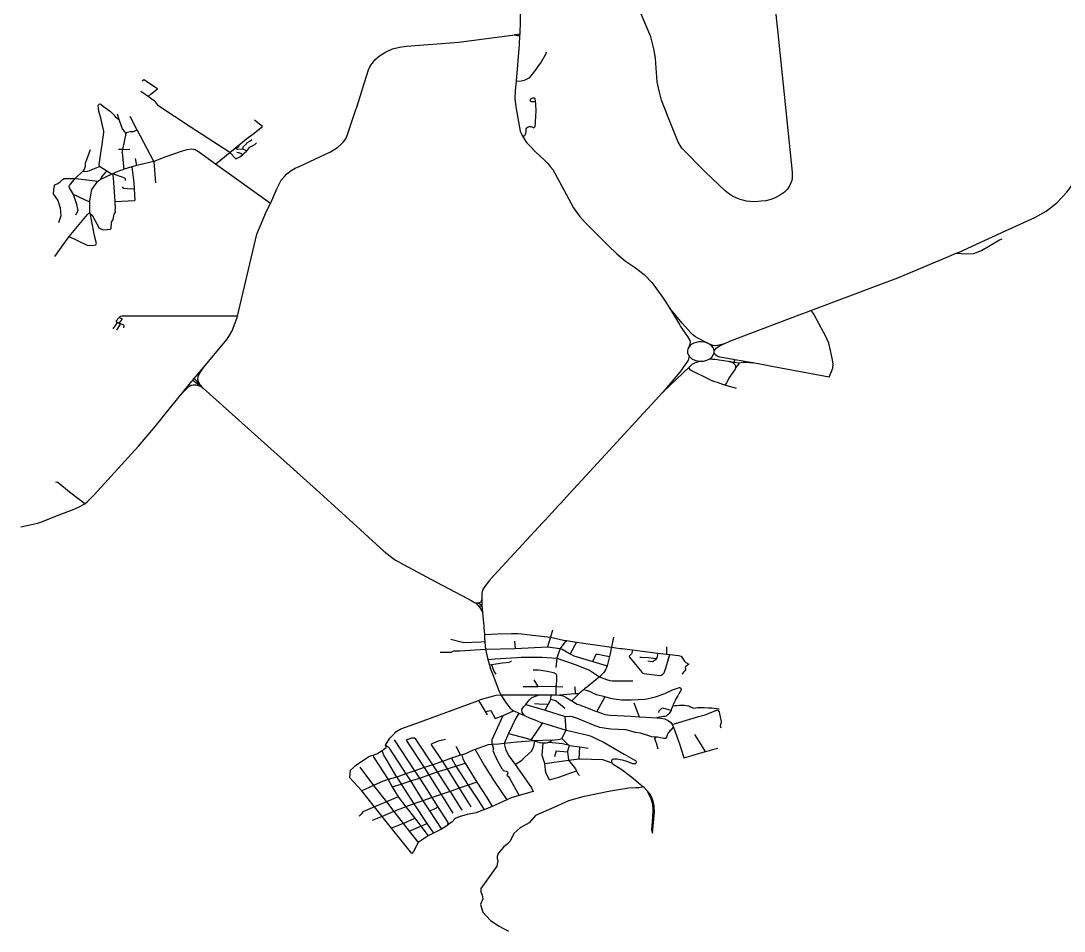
# Model space of a CAD drawing. Header units: inches. Extents: x 27.966 to 28.23, y 43.327 to 43.611.
# Drawn here: x 28.018 to 28.0905, y 43.3271 to 43.3904 of the extents above; entities that cross this region are included whole.
import ezdxf

# ---------------------------------------------------------------- set-up
doc = ezdxf.new("R2010")
doc.units = ezdxf.units.IN
doc.header["$MEASUREMENT"] = 0

msp = doc.modelspace()

# ---------------------------------------------------------------- linework, layer by layer
for points in [[(28.069581, 43.399091), (28.070589, 43.389781), (28.071619, 43.379883), (28.071627, 43.379604), (28.071617, 43.379451), (28.071587, 43.379292), (28.071469, 43.378962), (28.071288, 43.378698), (28.071084, 43.378493), (28.070815, 43.37829), (28.070429, 43.378088), (28.070128, 43.377967), (28.069792, 43.377874), (28.069471, 43.377849), (28.069023, 43.37782), (28.068682, 43.377838), (28.068448, 43.377868), (28.068185, 43.377925), (28.068012, 43.377976), (28.06772, 43.378082), (28.067462, 43.378216), (28.067198, 43.378383), (28.06696, 43.378575), (28.066515, 43.378999), (28.06557, 43.379895), (28.063945, 43.381533), (28.063693, 43.381968), (28.063456, 43.382533), (28.063007, 43.38369), (28.062543, 43.384881), (28.062363, 43.385531), (28.062239, 43.386156), (28.062108, 43.387775), (28.062023, 43.388357), (28.061787, 43.389286), (28.061462, 43.390057), (28.059124, 43.395644)], [(28.052739, 43.391321), (28.052678, 43.389475)], [(28.035352, 43.377706), (28.03582, 43.378765), (28.036101, 43.379329), (28.036314, 43.379576), (28.036484, 43.379753), (28.036777, 43.379979), (28.037077, 43.380149), (28.037337, 43.380277), (28.03952, 43.38128), (28.040013, 43.381593), (28.040234, 43.381792), (28.040421, 43.381991), (28.040579, 43.382188), (28.040687, 43.382434), (28.041291, 43.384228), (28.041321, 43.384317), (28.041717, 43.385575), (28.04175, 43.385677), (28.042167, 43.387001), (28.042284, 43.387245), (28.042338, 43.387323), (28.042435, 43.387464), (28.042639, 43.387701), (28.04293, 43.387959), (28.043305, 43.388204), (28.043824, 43.388452), (28.044325, 43.388579), (28.044813, 43.388642), (28.048449, 43.388916), (28.051088, 43.389254), (28.051457, 43.389303), (28.052315, 43.389427)], [(28.052678, 43.389475), (28.052516, 43.389452), (28.052315, 43.389427)], [(28.052315, 43.389427), (28.052528, 43.389371), (28.052674, 43.389389)], [(28.052674, 43.389389), (28.05265, 43.388749), (28.05243, 43.386215)], [(28.052678, 43.389475), (28.052674, 43.389389)], [(28.05243, 43.386215), (28.052788, 43.386223), (28.053001, 43.386268), (28.053205, 43.386366), (28.053377, 43.38646), (28.05366, 43.386798), (28.054153, 43.387485), (28.054484, 43.388077), (28.054551, 43.388238)], [(28.026842, 43.385148), (28.027064, 43.385317), (28.027494, 43.385678), (28.026547, 43.386292), (28.02642, 43.386194)], [(28.05243, 43.386215), (28.052356, 43.385548), (28.052343, 43.384973), (28.052431, 43.384272), (28.052717, 43.382727), (28.052772, 43.382592), (28.052879, 43.38238)], [(28.026842, 43.385148), (28.026329, 43.385484)], [(28.032519, 43.381248), (28.029772, 43.383035), (28.027583, 43.384468), (28.027532, 43.384521), (28.027495, 43.384576), (28.027349, 43.384756), (28.026842, 43.385148)], [(28.05376, 43.384761), (28.053683, 43.384756), (28.053588, 43.384755), (28.05352, 43.384761), (28.053449, 43.384778), (28.053428, 43.384823), (28.05342, 43.384881), (28.053428, 43.38493), (28.053449, 43.384973), (28.053492, 43.385008), (28.053586, 43.385047), (28.053631, 43.385055), (28.053669, 43.385053), (28.053707, 43.385027), (28.05373, 43.384999), (28.05376, 43.384761)], [(28.023468, 43.380271), (28.023442, 43.380373), (28.023754, 43.382637), (28.023759, 43.382723), (28.023671, 43.383113), (28.023571, 43.383543), (28.023426, 43.384118), (28.023396, 43.384333), (28.023376, 43.384512), (28.023391, 43.384568), (28.023468, 43.384619), (28.023554, 43.384605), (28.023746, 43.384442), (28.024044, 43.384227), (28.024221, 43.384094), (28.024461, 43.383853), (28.024576, 43.383699), (28.024829, 43.383531)], [(28.05376, 43.384761), (28.053771, 43.384679), (28.053806, 43.384068), (28.053777, 43.383829), (28.053742, 43.3833), (28.053728, 43.383029), (28.053665, 43.382961)], [(28.024829, 43.383531), (28.024706, 43.383897)], [(28.025307, 43.382563), (28.025192, 43.382697), (28.025028, 43.382945), (28.024829, 43.383531)], [(28.026079, 43.382808), (28.026058, 43.382846), (28.025588, 43.383749)], [(28.083018, 43.374233), (28.083222, 43.37432), (28.08645, 43.375798), (28.088502, 43.376712), (28.089281, 43.377171), (28.090015, 43.377733), (28.090719, 43.378474), (28.090872, 43.378695), (28.091182, 43.379144), (28.091477, 43.37977), (28.09167, 43.38035), (28.091788, 43.3809), (28.091932, 43.38228), (28.091986, 43.382801), (28.0921, 43.383264), (28.092326, 43.383694), (28.092612, 43.383997), (28.092856, 43.384199)], [(28.025307, 43.382563), (28.025396, 43.382656), (28.025594, 43.382696), (28.025828, 43.382712), (28.026079, 43.382808)], [(28.027231, 43.380626), (28.026079, 43.382808)], [(28.032519, 43.381248), (28.033822, 43.382305), (28.034013, 43.382428), (28.034784, 43.38305), (28.034241, 43.383496)], [(28.052879, 43.38238), (28.052946, 43.382391), (28.052994, 43.382406), (28.053026, 43.382429), (28.053087, 43.382513), (28.053114, 43.382587), (28.053119, 43.382675), (28.053119, 43.382766), (28.05313, 43.382877), (28.053165, 43.382948), (28.05321, 43.382992), (28.053262, 43.383019), (28.05332, 43.383035), (28.053392, 43.383044), (28.053471, 43.38304), (28.053558, 43.383013), (28.053616, 43.382981), (28.053665, 43.382961)], [(28.025092, 43.381449), (28.025307, 43.382563)], [(28.033476, 43.381459), (28.033443, 43.381545), (28.033449, 43.381592), (28.033479, 43.38165), (28.033688, 43.381837), (28.033762, 43.381944), (28.033922, 43.382032), (28.034063, 43.382139)], [(28.052879, 43.38238), (28.053161, 43.381931), (28.053398, 43.381682), (28.053778, 43.3813), (28.054437, 43.380671), (28.054636, 43.380471), (28.054802, 43.380277), (28.054972, 43.380057), (28.055117, 43.379801), (28.056423, 43.377392), (28.056832, 43.376803), (28.057251, 43.376339), (28.057793, 43.375808), (28.05885, 43.374755), (28.059428, 43.374198), (28.060037, 43.373673), (28.060719, 43.373231), (28.061328, 43.372762), (28.061885, 43.372188), (28.062608, 43.371171), (28.0631, 43.370439)], [(28.022309, 43.379941), (28.022345, 43.379975), (28.022428, 43.380091), (28.022489, 43.380288), (28.022489, 43.380497), (28.022846, 43.381447)], [(28.025092, 43.381449), (28.024774, 43.38146)], [(28.025167, 43.380094), (28.025051, 43.381215), (28.025049, 43.38123), (28.025092, 43.381449)], [(28.025092, 43.381449), (28.025561, 43.381464)], [(28.031527, 43.380441), (28.030337, 43.381296), (28.030112, 43.381425), (28.029877, 43.381478), (28.02953, 43.381434), (28.029207, 43.381331), (28.028015, 43.38091), (28.027231, 43.380626)], [(28.033476, 43.381459), (28.033349, 43.381467), (28.033053, 43.381446), (28.032959, 43.381495), (28.033168, 43.381673)], [(28.033396, 43.381085), (28.033552, 43.381212), (28.033687, 43.381345)], [(28.033687, 43.381345), (28.033582, 43.381403), (28.033476, 43.381459)], [(28.033687, 43.381345), (28.033747, 43.381405), (28.033883, 43.381592), (28.033969, 43.381663), (28.034093, 43.381717), (28.034256, 43.381794), (28.03432, 43.381845), (28.034371, 43.381925)], [(28.026053, 43.380332), (28.025955, 43.380818)], [(28.027231, 43.380626), (28.026053, 43.380332)], [(28.027231, 43.380626), (28.027352, 43.379129)], [(28.031527, 43.380441), (28.032519, 43.381248)], [(28.032519, 43.381248), (28.03295, 43.380791), (28.033227, 43.380948), (28.033396, 43.381085)], [(28.033396, 43.381085), (28.033278, 43.381182), (28.03316, 43.381229), (28.033018, 43.381248)], [(28.021769, 43.37943), (28.022309, 43.379941)], [(28.022309, 43.379941), (28.022442, 43.379919), (28.022656, 43.379955), (28.023468, 43.380271)], [(28.023972, 43.379935), (28.023468, 43.380271)], [(28.023565, 43.37938), (28.023613, 43.379514), (28.023733, 43.379679), (28.023863, 43.379827), (28.023972, 43.379935)], [(28.024294, 43.379727), (28.023972, 43.379935)], [(28.025167, 43.380094), (28.024733, 43.379919), (28.024374, 43.379761)], [(28.025714, 43.380237), (28.025167, 43.380094)], [(28.026053, 43.380332), (28.025714, 43.380237)], [(28.025714, 43.380237), (28.025845, 43.379136), (28.025874, 43.378715)], [(28.035352, 43.377706), (28.031527, 43.380441)], [(28.020332, 43.378987), (28.02052, 43.379067), (28.020727, 43.379193), (28.020899, 43.379372), (28.021009, 43.379427), (28.021769, 43.37943)], [(28.021665, 43.378314), (28.021514, 43.378557), (28.021349, 43.378825), (28.021345, 43.37889), (28.021379, 43.378952), (28.021769, 43.37943)], [(28.021769, 43.37943), (28.021997, 43.379422), (28.023343, 43.37925)], [(28.02278, 43.377794), (28.02279, 43.377854), (28.022855, 43.378288), (28.022937, 43.378662), (28.023343, 43.37925)], [(28.023343, 43.37925), (28.023565, 43.37938)], [(28.023565, 43.37938), (28.024294, 43.379727)], [(28.024374, 43.379761), (28.024294, 43.379727)], [(28.024374, 43.379761), (28.024416, 43.379477), (28.02452, 43.377838)], [(28.025261, 43.379284), (28.025274, 43.37938), (28.025238, 43.379427), (28.025107, 43.379502), (28.024374, 43.379761)], [(28.020332, 43.378987), (28.020301, 43.378954), (28.02026, 43.378654), (28.020244, 43.378365), (28.020565, 43.377893), (28.020737, 43.377404), (28.020775, 43.376832), (28.020606, 43.376357)], [(28.025874, 43.378715), (28.025624, 43.378696), (28.025155, 43.378733), (28.025071, 43.378849)], [(28.025874, 43.378715), (28.025924, 43.377913)], [(28.02278, 43.377794), (28.021665, 43.378314)], [(28.021822, 43.376911), (28.021974, 43.377211), (28.021888, 43.377617), (28.021665, 43.378314)], [(28.022797, 43.377058), (28.022787, 43.377177), (28.02278, 43.377794)], [(28.02452, 43.377838), (28.025924, 43.377913)], [(28.02452, 43.377838), (28.024556, 43.377297)], [(28.033051, 43.369848), (28.034404, 43.375564), (28.035075, 43.377156), (28.035352, 43.377706)], [(28.021365, 43.375408), (28.022633, 43.376928), (28.022723, 43.377033), (28.022797, 43.377058)], [(28.021365, 43.375408), (28.022611, 43.374805), (28.022965, 43.37477), (28.023219, 43.374811), (28.023244, 43.374913), (28.023113, 43.375454), (28.022833, 43.376932), (28.022816, 43.376992)], [(28.022816, 43.376992), (28.022797, 43.377058)], [(28.022816, 43.376992), (28.022952, 43.376888), (28.023434, 43.375974), (28.023739, 43.375868), (28.023999, 43.375882), (28.024221, 43.375919), (28.024272, 43.37596), (28.024298, 43.376399), (28.024412, 43.376592), (28.02444, 43.376724), (28.024488, 43.376952), (28.024564, 43.377081), (28.024556, 43.377277), (28.024556, 43.377297)], [(28.020352, 43.374017), (28.02081, 43.37466), (28.021365, 43.375408)], [(28.083018, 43.374233), (28.08373, 43.374193), (28.084244, 43.374213), (28.084791, 43.374426), (28.086035, 43.375166), (28.086214, 43.375235)], [(28.072922, 43.370255), (28.073101, 43.370322), (28.077606, 43.372004), (28.078975, 43.372515), (28.082325, 43.373938), (28.083018, 43.374233)], [(28.024826, 43.369764), (28.024626, 43.36953), (28.024626, 43.369474), (28.024703, 43.36944)], [(28.033051, 43.369848), (28.025012, 43.369852), (28.024895, 43.369844), (28.024826, 43.369764)], [(28.024835, 43.369383), (28.025063, 43.369648), (28.024826, 43.369764)], [(28.030718, 43.366307), (28.031163, 43.36684), (28.032329, 43.368269), (28.032531, 43.368556), (28.032678, 43.368831), (28.033029, 43.369755), (28.033051, 43.369848)], [(28.0631, 43.370439), (28.063781, 43.369288), (28.063868, 43.369146), (28.064335, 43.368445), (28.0645, 43.368172), (28.064536, 43.368049), (28.064511, 43.367908), (28.064432, 43.367706)], [(28.065647, 43.368016), (28.065052, 43.368328), (28.064897, 43.368419), (28.064705, 43.368556), (28.064568, 43.36871), (28.063983, 43.36937), (28.0631, 43.370439)], [(28.066815, 43.36792), (28.067398, 43.368162), (28.072111, 43.369952), (28.072619, 43.370143), (28.072922, 43.370255)], [(28.074191, 43.365627), (28.07445, 43.366253), (28.074474, 43.366547), (28.0744, 43.366949), (28.074205, 43.367766), (28.074172, 43.367991), (28.074056, 43.368243), (28.073985, 43.368397), (28.073818, 43.368699), (28.073483, 43.369358), (28.073115, 43.370037), (28.073021, 43.370159), (28.072922, 43.370255)], [(28.024703, 43.36944), (28.024386, 43.368988)], [(28.024924, 43.369345), (28.024638, 43.368879)], [(28.024703, 43.36944), (28.024835, 43.369383)], [(28.024835, 43.369383), (28.024924, 43.369345)], [(28.024924, 43.369345), (28.025123, 43.369259), (28.025153, 43.369212), (28.025126, 43.369046)], [(28.064432, 43.367706), (28.064369, 43.36759), (28.064335, 43.367452), (28.06434, 43.367312), (28.06438, 43.367186), (28.064452, 43.367068)], [(28.065647, 43.368016), (28.065479, 43.368058), (28.065303, 43.368076), (28.065126, 43.368069), (28.064954, 43.368038), (28.064793, 43.367984), (28.064649, 43.367909), (28.064527, 43.367815), (28.064432, 43.367706)], [(28.065876, 43.367909), (28.065767, 43.367969), (28.065647, 43.368016)], [(28.066815, 43.36792), (28.066423, 43.367811), (28.066204, 43.367798), (28.065876, 43.367909)], [(28.06619, 43.367459), (28.06614, 43.367627), (28.066033, 43.36778), (28.065876, 43.367909)], [(28.06619, 43.367459), (28.066366, 43.367665), (28.066661, 43.367832), (28.066815, 43.36792)], [(28.064452, 43.367068), (28.064384, 43.366806), (28.064301, 43.366654), (28.063813, 43.365966), (28.062634, 43.364573)], [(28.064452, 43.367068), (28.064647, 43.366893), (28.06491, 43.366774), (28.065213, 43.366724)], [(28.065213, 43.366724), (28.065455, 43.366738), (28.065685, 43.366797), (28.065886, 43.366897)], [(28.065886, 43.366897), (28.066031, 43.367018), (28.066133, 43.367161), (28.066187, 43.367317)], [(28.065886, 43.366897), (28.066093, 43.366877), (28.066245, 43.366875), (28.067166, 43.366737)], [(28.066187, 43.367317), (28.06619, 43.367459)], [(28.067641, 43.366817), (28.067551, 43.366838), (28.06738, 43.36686), (28.066722, 43.366977), (28.066596, 43.367002), (28.066458, 43.367052), (28.066322, 43.367142), (28.066241, 43.367231), (28.066187, 43.367317)], [(28.067641, 43.366817), (28.067595, 43.36676), (28.067581, 43.36672), (28.067599, 43.366671)], [(28.068902, 43.366615), (28.068419, 43.366692), (28.068218, 43.366725), (28.067641, 43.366817)], [(28.030038, 43.365513), (28.030718, 43.366307)], [(28.03047, 43.365082), (28.030353, 43.365305), (28.030306, 43.365477), (28.030317, 43.365652), (28.030413, 43.365862), (28.030718, 43.366307)], [(28.062634, 43.364573), (28.064473, 43.366331)], [(28.066949, 43.365064), (28.066793, 43.365114), (28.066612, 43.365171), (28.066425, 43.365236), (28.06625, 43.365297), (28.066072, 43.365357), (28.066037, 43.365371), (28.065866, 43.365455), (28.064556, 43.366098), (28.06447, 43.366239), (28.064473, 43.366331)], [(28.064473, 43.366331), (28.064672, 43.366527), (28.064846, 43.366621), (28.064978, 43.366671), (28.065213, 43.366724)], [(28.06769, 43.366249), (28.067647, 43.366167), (28.067418, 43.365845), (28.067266, 43.36561), (28.067045, 43.365223), (28.066949, 43.365064)], [(28.067166, 43.366737), (28.067339, 43.366711), (28.067599, 43.366671)], [(28.067166, 43.366737), (28.067423, 43.366655), (28.067514, 43.366615), (28.067642, 43.366488), (28.067677, 43.366416), (28.067689, 43.366375), (28.06769, 43.366249)], [(28.067599, 43.366671), (28.067944, 43.366622)], [(28.06769, 43.366249), (28.067926, 43.366535), (28.067944, 43.366622)], [(28.067944, 43.366622), (28.068198, 43.366656), (28.068401, 43.366659), (28.068902, 43.366615)], [(28.074191, 43.365627), (28.0702, 43.366348), (28.069619, 43.366471), (28.068991, 43.366597), (28.068902, 43.366615)], [(28.029214, 43.364507), (28.029889, 43.365341), (28.029941, 43.365401)], [(28.029941, 43.365401), (28.030038, 43.365513)], [(28.029941, 43.365401), (28.030231, 43.365201), (28.030333, 43.365115), (28.030512, 43.36499)], [(28.03047, 43.365082), (28.030038, 43.365513)], [(28.029214, 43.364507), (28.029569, 43.364853), (28.029704, 43.36499), (28.02981, 43.365056), (28.029985, 43.365088), (28.030153, 43.365093), (28.030512, 43.36499)], [(28.030665, 43.364852), (28.03047, 43.365082)], [(28.030512, 43.36499), (28.030665, 43.364852)], [(28.030665, 43.364852), (28.035826, 43.360239), (28.03854, 43.357783), (28.04132, 43.355257), (28.042162, 43.354492), (28.04323, 43.353521), (28.043434, 43.353347), (28.04366, 43.353165), (28.044053, 43.352894), (28.044222, 43.352798), (28.044593, 43.352586), (28.045248, 43.352235), (28.046836, 43.351392), (28.049096, 43.350192), (28.049293, 43.350087), (28.049545, 43.349944), (28.049631, 43.349902)], [(28.067746, 43.364834), (28.067039, 43.365035), (28.066949, 43.365064)], [(28.022432, 43.356812), (28.022627, 43.356958), (28.023093, 43.357436), (28.026166, 43.36081), (28.027236, 43.36207), (28.028481, 43.363615), (28.029214, 43.364507)], [(28.062634, 43.364573), (28.057279, 43.358758), (28.056437, 43.357849), (28.056153, 43.35754), (28.055505, 43.356835), (28.055371, 43.356689), (28.054438, 43.355674), (28.054255, 43.355477), (28.050629, 43.351536), (28.050484, 43.351366), (28.050308, 43.351137), (28.050114, 43.350845), (28.050093, 43.350797), (28.050044, 43.350592), (28.050034, 43.350384), (28.050037, 43.35016)], [(28.022432, 43.356812), (28.022039, 43.357108), (28.021369, 43.357627), (28.020556, 43.358296), (28.020478, 43.358319), (28.020404, 43.358296)], [(28.017996, 43.355198), (28.018744, 43.355361), (28.019148, 43.355468), (28.019383, 43.355539), (28.02059, 43.356028), (28.021691, 43.356445), (28.022048, 43.356602), (28.022301, 43.356728), (28.022432, 43.356812)], [(28.050037, 43.35016), (28.050008, 43.350032), (28.049967, 43.34997), (28.049864, 43.349914), (28.049744, 43.349899)], [(28.050037, 43.35016), (28.050055, 43.349705)], [(28.049631, 43.349902), (28.049808, 43.349701)], [(28.049744, 43.349899), (28.049631, 43.349902)], [(28.050055, 43.349705), (28.049899, 43.349821), (28.049744, 43.349899)], [(28.049808, 43.349701), (28.049918, 43.349683), (28.050055, 43.349705)], [(28.049808, 43.349701), (28.049922, 43.349556), (28.050004, 43.349438), (28.050085, 43.349263)], [(28.050055, 43.349705), (28.050085, 43.349263)], [(28.050085, 43.349263), (28.050109, 43.349004), (28.050177, 43.348291), (28.050182, 43.34821), (28.050222, 43.347717)], [(28.054946, 43.348017), (28.054814, 43.347528)], [(28.047894, 43.347405), (28.048798, 43.347152), (28.049983, 43.34721), (28.050254, 43.347226)], [(28.050222, 43.347717), (28.051152, 43.34777), (28.052105, 43.347797), (28.052261, 43.347795), (28.052541, 43.347792), (28.052799, 43.347776), (28.053795, 43.347641), (28.054814, 43.347528)], [(28.050222, 43.347717), (28.050237, 43.347488), (28.050254, 43.347226)], [(28.052315, 43.34725), (28.052357, 43.346756)], [(28.054814, 43.347528), (28.054607, 43.346851)], [(28.054814, 43.347528), (28.055723, 43.347321), (28.055921, 43.347292)], [(28.055921, 43.347292), (28.055888, 43.347241), (28.055808, 43.347185), (28.055495, 43.34674)], [(28.055921, 43.347292), (28.056624, 43.347191)], [(28.059202, 43.347524), (28.05907, 43.346836)], [(28.047148, 43.346489), (28.04771, 43.346495), (28.047918, 43.346501), (28.048089, 43.346575), (28.048524, 43.346586), (28.05029, 43.346691)], [(28.050254, 43.347226), (28.050274, 43.34689), (28.05029, 43.346691)], [(28.05029, 43.346691), (28.052357, 43.346756)], [(28.05029, 43.346691), (28.050473, 43.34598)], [(28.052357, 43.346756), (28.054607, 43.346851)], [(28.054607, 43.346851), (28.055495, 43.34674)], [(28.055495, 43.34674), (28.055369, 43.346422), (28.055258, 43.346083)], [(28.055495, 43.34674), (28.055631, 43.346696), (28.05618, 43.346384)], [(28.056624, 43.347191), (28.05618, 43.346384)], [(28.056624, 43.347191), (28.05907, 43.346836)], [(28.05907, 43.346836), (28.058915, 43.346199)], [(28.05907, 43.346836), (28.059673, 43.346755), (28.05981, 43.346736), (28.060517, 43.346646)], [(28.060517, 43.346646), (28.060479, 43.346428), (28.060452, 43.346371), (28.060415, 43.346326), (28.06034, 43.346267), (28.060286, 43.346213), (28.06028, 43.34619), (28.060305, 43.34614), (28.06116, 43.345094), (28.061232, 43.345033), (28.061296, 43.345005), (28.062246, 43.344879), (28.062352, 43.344877), (28.06252, 43.344883), (28.062629, 43.344954), (28.062714, 43.345055), (28.062854, 43.345443), (28.062888, 43.345555), (28.063124, 43.346327)], [(28.060517, 43.346646), (28.061224, 43.346552), (28.062274, 43.346428)], [(28.062877, 43.346862), (28.06288, 43.346356)], [(28.050473, 43.34598), (28.050971, 43.346037), (28.052487, 43.346126), (28.052775, 43.346141), (28.053153, 43.346152), (28.053684, 43.346153), (28.054222, 43.346141), (28.055258, 43.346083)], [(28.050473, 43.34598), (28.050509, 43.345826), (28.05057, 43.345591)], [(28.0521, 43.345843), (28.052055, 43.345833), (28.051993, 43.34581), (28.05196, 43.345782), (28.05147, 43.345725), (28.050715, 43.345612)], [(28.055258, 43.346083), (28.055185, 43.345422)], [(28.055258, 43.346083), (28.056529, 43.345625), (28.057529, 43.345239), (28.058224, 43.344782)], [(28.05618, 43.346384), (28.056443, 43.346235), (28.057754, 43.345839)], [(28.057754, 43.345839), (28.057911, 43.346142), (28.057945, 43.346253), (28.057969, 43.346317), (28.057994, 43.346348), (28.05806, 43.346359), (28.058141, 43.346354), (28.058563, 43.346247), (28.058915, 43.346199)], [(28.057754, 43.345839), (28.058754, 43.345537)], [(28.058915, 43.346199), (28.058754, 43.345537)], [(28.062169, 43.346037), (28.061628, 43.346093), (28.061139, 43.346119), (28.061035, 43.346127)], [(28.062169, 43.346037), (28.062127, 43.345962), (28.06195, 43.345838), (28.061877, 43.345812), (28.061579, 43.345865)], [(28.062274, 43.346428), (28.062207, 43.346103), (28.062169, 43.346037)], [(28.062274, 43.346428), (28.06288, 43.346356)], [(28.06288, 43.346356), (28.063124, 43.346327)], [(28.063124, 43.346327), (28.063709, 43.346248), (28.063902, 43.346201), (28.064137, 43.345856), (28.064225, 43.345765), (28.064438, 43.345649), (28.064377, 43.345607), (28.064287, 43.345544), (28.064201, 43.345488), (28.064182, 43.345424), (28.064211, 43.345345), (28.064211, 43.345271), (28.064157, 43.345197), (28.064071, 43.345103), (28.063969, 43.344955)], [(28.050715, 43.345612), (28.05057, 43.345591)], [(28.05057, 43.345591), (28.050603, 43.345489), (28.050656, 43.345334), (28.050735, 43.345104), (28.050781, 43.344975), (28.051009, 43.344386), (28.051247, 43.343753), (28.05136, 43.343512)], [(28.050715, 43.345612), (28.05091, 43.345131), (28.051015, 43.344954)], [(28.053612, 43.34527), (28.053989, 43.345251), (28.054143, 43.345234), (28.05462, 43.345175), (28.055, 43.345087), (28.055088, 43.345059), (28.055169, 43.345011), (28.055211, 43.344966), (28.055231, 43.344907), (28.055237, 43.344615), (28.055211, 43.344153), (28.05519, 43.344093)], [(28.058754, 43.345537), (28.058675, 43.345298), (28.058536, 43.345077), (28.058224, 43.344782)], [(28.053654, 43.344557), (28.053936, 43.344093)], [(28.058224, 43.344782), (28.057439, 43.344131), (28.05741, 43.344113), (28.057188, 43.343933), (28.057121, 43.343871)], [(28.058224, 43.344782), (28.058718, 43.344583), (28.058952, 43.344519), (28.059099, 43.344504), (28.05985, 43.344498), (28.060545, 43.344492)], [(28.052907, 43.344092), (28.053936, 43.344093)], [(28.053936, 43.344093), (28.055151, 43.344116), (28.05519, 43.344093)], [(28.05519, 43.344093), (28.055194, 43.343519)], [(28.05519, 43.344093), (28.055687, 43.344088)], [(28.056515, 43.34407), (28.056526, 43.343587)], [(28.057121, 43.343871), (28.05678, 43.343598)], [(28.058599, 43.343372), (28.058028, 43.343524), (28.057913, 43.343562), (28.05777, 43.343629), (28.057599, 43.343728), (28.057321, 43.343821), (28.057121, 43.343871)], [(28.063843, 43.344009), (28.063753, 43.344016), (28.063281, 43.343836), (28.062748, 43.343588), (28.062558, 43.343521), (28.062097, 43.34337), (28.061732, 43.343272), (28.061379, 43.343207), (28.060897, 43.343175), (28.060419, 43.343149), (28.059942, 43.343153), (28.059748, 43.34316), (28.059582, 43.343182), (28.059233, 43.343231), (28.058919, 43.343286), (28.058599, 43.343372)], [(28.063843, 43.344009), (28.06391, 43.34395), (28.063909, 43.343885), (28.063873, 43.343812), (28.06376, 43.343637), (28.06372, 43.343548), (28.063682, 43.343452), (28.06354, 43.343233), (28.063489, 43.343126), (28.063402, 43.342937), (28.063366, 43.342867), (28.063352, 43.34284), (28.063318, 43.342767)], [(28.04335, 43.340021), (28.043654, 43.340499), (28.043988, 43.34086), (28.044062, 43.34094), (28.044422, 43.341169), (28.045396, 43.341501), (28.045525, 43.341544), (28.049821, 43.343133)], [(28.049821, 43.343133), (28.049959, 43.343198), (28.050623, 43.343387), (28.051048, 43.343499), (28.05136, 43.343512)], [(28.049821, 43.343133), (28.050078, 43.342709), (28.050284, 43.342367)], [(28.05136, 43.343512), (28.054027, 43.343527)], [(28.05136, 43.343512), (28.051615, 43.343131), (28.051695, 43.343011), (28.052017, 43.3426), (28.052248, 43.342412)], [(28.053092, 43.342853), (28.053208, 43.343008), (28.053332, 43.343154), (28.053506, 43.343306), (28.053704, 43.343408), (28.053834, 43.343453), (28.054027, 43.343527)], [(28.053705, 43.342926), (28.053998, 43.342898), (28.05468, 43.342882)], [(28.054027, 43.343527), (28.05428, 43.343533), (28.054341, 43.343531), (28.054862, 43.343531)], [(28.054457, 43.342445), (28.054665, 43.342851), (28.05468, 43.342882)], [(28.05468, 43.342882), (28.054848, 43.34323)], [(28.054848, 43.34323), (28.054862, 43.343531)], [(28.054848, 43.34323), (28.055223, 43.343109), (28.055812, 43.342597)], [(28.054862, 43.343531), (28.055194, 43.343519)], [(28.055194, 43.343519), (28.055444, 43.343508)], [(28.056526, 43.343587), (28.055444, 43.343508)], [(28.055444, 43.343508), (28.055607, 43.343473), (28.055745, 43.343423), (28.055909, 43.343326), (28.056309, 43.343111)], [(28.05678, 43.343598), (28.056309, 43.343111)], [(28.056309, 43.343111), (28.05656, 43.342943), (28.056684, 43.342881), (28.056846, 43.34282), (28.057446, 43.342586), (28.05788, 43.342411), (28.058045, 43.342353)], [(28.05678, 43.343598), (28.056526, 43.343587)], [(28.058599, 43.343372), (28.058045, 43.342353)], [(28.060603, 43.342974), (28.060766, 43.342537), (28.060978, 43.341995)], [(28.050284, 43.342367), (28.050665, 43.342424), (28.050977, 43.341881), (28.05153, 43.34209)], [(28.050284, 43.342367), (28.05042, 43.342138)], [(28.05153, 43.34209), (28.052248, 43.342412)], [(28.052622, 43.342255), (28.052407, 43.341904), (28.051899, 43.340838)], [(28.052248, 43.342412), (28.052426, 43.342331), (28.052542, 43.342287), (28.052622, 43.342255)], [(28.052622, 43.342255), (28.053014, 43.342079)], [(28.053014, 43.342079), (28.052837, 43.342298), (28.052829, 43.342495), (28.052965, 43.34271), (28.053092, 43.342853)], [(28.053092, 43.342853), (28.054457, 43.342445)], [(28.054457, 43.342445), (28.055845, 43.342018)], [(28.058045, 43.342353), (28.058373, 43.342237), (28.058622, 43.342156), (28.058792, 43.34212), (28.058958, 43.342107), (28.060419, 43.342029), (28.060978, 43.341995)], [(28.0632, 43.342454), (28.063144, 43.342333), (28.06306, 43.342219), (28.062976, 43.342134), (28.062906, 43.342076), (28.062849, 43.342043), (28.062762, 43.342019), (28.062674, 43.342005), (28.062568, 43.341994), (28.062393, 43.341973), (28.062206, 43.341922)], [(28.06234, 43.342293), (28.062368, 43.342414), (28.062562, 43.342596), (28.062604, 43.342609), (28.062668, 43.342598), (28.0632, 43.342454)], [(28.063318, 43.342767), (28.063238, 43.342537), (28.0632, 43.342454)], [(28.06328, 43.341449), (28.064733, 43.341901), (28.064959, 43.341972), (28.065108, 43.34202), (28.0652, 43.342049), (28.065581, 43.34213), (28.066429, 43.342486), (28.066534, 43.342347), (28.06656, 43.34221), (28.06668, 43.34167), (28.066678, 43.34157), (28.066648, 43.341454), (28.066623, 43.341349), (28.066672, 43.341226)], [(28.063318, 43.342767), (28.063476, 43.342771), (28.063606, 43.342781), (28.063782, 43.342793), (28.06396, 43.342813), (28.06413, 43.342808), (28.06428, 43.342786), (28.06442, 43.342762), (28.06448, 43.342723), (28.064553, 43.342692), (28.064599, 43.342672), (28.064669, 43.342638), (28.064753, 43.342593), (28.064922, 43.342625), (28.06505, 43.342637), (28.065244, 43.342645), (28.065456, 43.342636), (28.065501, 43.342635), (28.065798, 43.342628), (28.066038, 43.342629), (28.066207, 43.342597), (28.066383, 43.342571), (28.066539, 43.342549)], [(28.050767, 43.340063), (28.050753, 43.340423), (28.050884, 43.340666), (28.05153, 43.34209)], [(28.053014, 43.342079), (28.053395, 43.341901), (28.053731, 43.341773), (28.054151, 43.341606), (28.054254, 43.341575)], [(28.054254, 43.341575), (28.053478, 43.340421)], [(28.054254, 43.341575), (28.055904, 43.341071)], [(28.055845, 43.342018), (28.056106, 43.342046), (28.056319, 43.342013), (28.056679, 43.341898), (28.057795, 43.341442), (28.058219, 43.341268), (28.059002, 43.341158), (28.060032, 43.341116), (28.060708, 43.340924), (28.061062, 43.34087), (28.061834, 43.34062), (28.062137, 43.3406)], [(28.055904, 43.341071), (28.055845, 43.342018)], [(28.060978, 43.341995), (28.06144, 43.341968), (28.062206, 43.341922)], [(28.062206, 43.341922), (28.062476, 43.341895), (28.062759, 43.341848), (28.063008, 43.341729), (28.063157, 43.341616), (28.06328, 43.341449)], [(28.06328, 43.341449), (28.063371, 43.341262)], [(28.051899, 43.340838), (28.051605, 43.34014)], [(28.051899, 43.340838), (28.053478, 43.340421)], [(28.055615, 43.340483), (28.055904, 43.341071)], [(28.055904, 43.341071), (28.056226, 43.341003), (28.057407, 43.340707), (28.057576, 43.340659), (28.057687, 43.340617), (28.058025, 43.340468), (28.058541, 43.340204), (28.059937, 43.339404), (28.060597, 43.339026), (28.060721, 43.338951), (28.060757, 43.338915), (28.060781, 43.33887), (28.060781, 43.338844), (28.060769, 43.3388), (28.060747, 43.33876), (28.060699, 43.338734), (28.060631, 43.338715), (28.060543, 43.338728), (28.060435, 43.338767), (28.060122, 43.338876), (28.059823, 43.338971), (28.05967, 43.339009), (28.059443, 43.339045), (28.059331, 43.339056), (28.059215, 43.339045), (28.059148, 43.339016), (28.05909, 43.338983), (28.059057, 43.338938), (28.059057, 43.338873), (28.059082, 43.338801)], [(28.062137, 43.3406), (28.062255, 43.340611), (28.062474, 43.340562), (28.062689, 43.340513), (28.062809, 43.340502), (28.062872, 43.340536), (28.062973, 43.34081), (28.063018, 43.340892), (28.063085, 43.340958), (28.063159, 43.341059), (28.063244, 43.341145), (28.063371, 43.341262)], [(28.063371, 43.341262), (28.063578, 43.340693), (28.063799, 43.340037), (28.064011, 43.339367), (28.064094, 43.339134)], [(28.065603, 43.33957), (28.06558, 43.339607), (28.065295, 43.340064), (28.06486, 43.34076)], [(28.043123, 43.339648), (28.043161, 43.339675), (28.043218, 43.339722), (28.043396, 43.339852), (28.043388, 43.339901), (28.04335, 43.340021)], [(28.04335, 43.340021), (28.043525, 43.339897), (28.043581, 43.339852), (28.043613, 43.339815), (28.044765, 43.338017)], [(28.045382, 43.338229), (28.043965, 43.340389)], [(28.046628, 43.338658), (28.045541, 43.340306), (28.045451, 43.340442), (28.045365, 43.340518), (28.045155, 43.34051), (28.044787, 43.340369), (28.044956, 43.34011), (28.046042, 43.338457)], [(28.047513, 43.340414), (28.046998, 43.340289), (28.046568, 43.340121), (28.046525, 43.340075), (28.04654, 43.340014), (28.047312, 43.338894)], [(28.050767, 43.340063), (28.050478, 43.340052), (28.049574, 43.339717)], [(28.051605, 43.34014), (28.051222, 43.34008), (28.050767, 43.340063)], [(28.050767, 43.340063), (28.050847, 43.339757), (28.05082, 43.339652), (28.050949, 43.339308), (28.051249, 43.338715), (28.051433, 43.33841), (28.051471, 43.338345), (28.051533, 43.338262), (28.051743, 43.33822), (28.051791, 43.338186), (28.051837, 43.338158), (28.051857, 43.338081), (28.051789, 43.337969), (28.051813, 43.337912), (28.051888, 43.337841), (28.051974, 43.337724), (28.052633, 43.336516)], [(28.053657, 43.340321), (28.052485, 43.340221), (28.051605, 43.34014)], [(28.051605, 43.34014), (28.051713, 43.339666), (28.051932, 43.339288), (28.052355, 43.338673)], [(28.052355, 43.338673), (28.052824, 43.338981), (28.053021, 43.339163), (28.053515, 43.339635), (28.05367, 43.339947), (28.053721, 43.34029)], [(28.053478, 43.340421), (28.053657, 43.340321)], [(28.054938, 43.340377), (28.053657, 43.340321)], [(28.053657, 43.340321), (28.053721, 43.34029)], [(28.053721, 43.34029), (28.053835, 43.340265), (28.05408, 43.340205), (28.054268, 43.34019), (28.054319, 43.34019)], [(28.054421, 43.338742), (28.054244, 43.339304), (28.054319, 43.34019)], [(28.054319, 43.34019), (28.054517, 43.340192), (28.054638, 43.34021), (28.054701, 43.340234)], [(28.054701, 43.340234), (28.054772, 43.340261), (28.054884, 43.340351), (28.054938, 43.340377)], [(28.054701, 43.340234), (28.055656, 43.340128), (28.056051, 43.340052)], [(28.054938, 43.340377), (28.055501, 43.340446), (28.055615, 43.340483)], [(28.056051, 43.340052), (28.055615, 43.340483)], [(28.056001, 43.339567), (28.056131, 43.340001)], [(28.056131, 43.340001), (28.056051, 43.340052)], [(28.056131, 43.340001), (28.056862, 43.339898)], [(28.062296, 43.339753), (28.062196, 43.340154), (28.062174, 43.340213), (28.062076, 43.340489), (28.062137, 43.3406)], [(28.041694, 43.336848), (28.040871, 43.337743), (28.040903, 43.338293), (28.041113, 43.338476), (28.041245, 43.338591), (28.041361, 43.338685), (28.042228, 43.339261), (28.042479, 43.339334)], [(28.042479, 43.339334), (28.042748, 43.339413), (28.043123, 43.339648)], [(28.042479, 43.339334), (28.042523, 43.339191), (28.042531, 43.339162), (28.043532, 43.337633)], [(28.044141, 43.337802), (28.043426, 43.339034), (28.043241, 43.339333), (28.043188, 43.339434), (28.043123, 43.339648)], [(28.048567, 43.339326), (28.047928, 43.339106)], [(28.048245, 43.339942), (28.048567, 43.339326)], [(28.048648, 43.33935), (28.048591, 43.339335), (28.048567, 43.339326)], [(28.049574, 43.339717), (28.049278, 43.339608), (28.048913, 43.339421), (28.048648, 43.33935)], [(28.048648, 43.33935), (28.048713, 43.339077), (28.048894, 43.33876)], [(28.049574, 43.339717), (28.05023, 43.338579), (28.050906, 43.337517), (28.051781, 43.336228)], [(28.055213, 43.339637), (28.055104, 43.339209)], [(28.055213, 43.339637), (28.056001, 43.339567)], [(28.056001, 43.339567), (28.056076, 43.338976)], [(28.056822, 43.339069), (28.056862, 43.339898)], [(28.056862, 43.339898), (28.057447, 43.339816)], [(28.064094, 43.339134), (28.064735, 43.339319), (28.065603, 43.33957)], [(28.065603, 43.33957), (28.06588, 43.339651), (28.066178, 43.339739), (28.066458, 43.339819)], [(28.046628, 43.338658), (28.046042, 43.338457)], [(28.047312, 43.338894), (28.046628, 43.338658)], [(28.046963, 43.338157), (28.046628, 43.338658)], [(28.047928, 43.339106), (28.047312, 43.338894)], [(28.047312, 43.338894), (28.047629, 43.338385)], [(28.047629, 43.338385), (28.048247, 43.338553)], [(28.047928, 43.339106), (28.048247, 43.338553)], [(28.048247, 43.338553), (28.048894, 43.33876)], [(28.048247, 43.338553), (28.049096, 43.337243)], [(28.048894, 43.33876), (28.0497, 43.337456)], [(28.052355, 43.338673), (28.053491, 43.337046), (28.053624, 43.336797), (28.053036, 43.336626), (28.052633, 43.336516)], [(28.054421, 43.338742), (28.056076, 43.338976)], [(28.054743, 43.337611), (28.054486, 43.338094), (28.054421, 43.338742)], [(28.056076, 43.338976), (28.056822, 43.339069)], [(28.056076, 43.338976), (28.056546, 43.338365), (28.056621, 43.338227)], [(28.056822, 43.339069), (28.056892, 43.339077), (28.057659, 43.339058), (28.058423, 43.33903), (28.059082, 43.338801)], [(28.059082, 43.338801), (28.059148, 43.338727), (28.059246, 43.338655), (28.059714, 43.338383), (28.060467, 43.337788), (28.06075, 43.337564), (28.060944, 43.33741), (28.061277, 43.337134)], [(28.041557, 43.33848), (28.042511, 43.337212)], [(28.044141, 43.337802), (28.043532, 43.337633)], [(28.044765, 43.338017), (28.044141, 43.337802)], [(28.044141, 43.337802), (28.044445, 43.337315)], [(28.045382, 43.338229), (28.044765, 43.338017)], [(28.044765, 43.338017), (28.045074, 43.33753)], [(28.046042, 43.338457), (28.045382, 43.338229)], [(28.04574, 43.337728), (28.045558, 43.338009), (28.045382, 43.338229)], [(28.04574, 43.337728), (28.046352, 43.337966)], [(28.046042, 43.338457), (28.046352, 43.337966)], [(28.046352, 43.337966), (28.046963, 43.338157)], [(28.046352, 43.337966), (28.047224, 43.336581)], [(28.046963, 43.338157), (28.047629, 43.338385)], [(28.047836, 43.336798), (28.046963, 43.338157)], [(28.047629, 43.338385), (28.048479, 43.337024)], [(28.054743, 43.337611), (28.055403, 43.337805), (28.056621, 43.338227)], [(28.056621, 43.338227), (28.056744, 43.338012), (28.056833, 43.337917)], [(28.042511, 43.337212), (28.041694, 43.336848)], [(28.043532, 43.337633), (28.043194, 43.337516), (28.042511, 43.337212)], [(28.042511, 43.337212), (28.043405, 43.336074)], [(28.043532, 43.337633), (28.043816, 43.337116)], [(28.043816, 43.337116), (28.044445, 43.337315)], [(28.043816, 43.337116), (28.044231, 43.336425)], [(28.044445, 43.337315), (28.045074, 43.33753)], [(28.044445, 43.337315), (28.045307, 43.335934)], [(28.045074, 43.33753), (28.04574, 43.337728)], [(28.045074, 43.33753), (28.045945, 43.336159)], [(28.046586, 43.336371), (28.046293, 43.336866), (28.04574, 43.337728)], [(28.049096, 43.337243), (28.048479, 43.337024)], [(28.0497, 43.337456), (28.049096, 43.337243)], [(28.049096, 43.337243), (28.049828, 43.336121), (28.050203, 43.335533)], [(28.0497, 43.337456), (28.050403, 43.336385), (28.050759, 43.335765)], [(28.061277, 43.337134), (28.060991, 43.337065), (28.060745, 43.337044), (28.060254, 43.337032), (28.058995, 43.336818), (28.057073, 43.336438), (28.056061, 43.336157), (28.055053, 43.335695), (28.053784, 43.335132), (28.053332, 43.334631), (28.052709, 43.334278), (28.052282, 43.333902), (28.051995, 43.333317), (28.051798, 43.333138), (28.05156, 43.332923), (28.051183, 43.332476), (28.051108, 43.332282), (28.051102, 43.332147), (28.051155, 43.332007), (28.051076, 43.331604), (28.050501, 43.330798), (28.049968, 43.330058), (28.049968, 43.329813), (28.050075, 43.329581), (28.050107, 43.32933), (28.049951, 43.32893), (28.050124, 43.328417), (28.050641, 43.327832), (28.051238, 43.327435), (28.051903, 43.327087)], [(28.061277, 43.337134), (28.061526, 43.336862)], [(28.041694, 43.336848), (28.041669, 43.336837)], [(28.042576, 43.335732), (28.041694, 43.336848)], [(28.044231, 43.336425), (28.043405, 43.336074)], [(28.044231, 43.336425), (28.044757, 43.33574)], [(28.046586, 43.336371), (28.045945, 43.336159)], [(28.047224, 43.336581), (28.046586, 43.336371)], [(28.046978, 43.335757), (28.046586, 43.336371)], [(28.047836, 43.336798), (28.047224, 43.336581)], [(28.047224, 43.336581), (28.048028, 43.335293)], [(28.048479, 43.337024), (28.047836, 43.336798)], [(28.047836, 43.336798), (28.048648, 43.335493)], [(28.048479, 43.337024), (28.049287, 43.335724)], [(28.052633, 43.336516), (28.052081, 43.336366), (28.051781, 43.336228)], [(28.06191, 43.333896), (28.062014, 43.334903), (28.06205, 43.335343), (28.062032, 43.335791), (28.061956, 43.336138), (28.061851, 43.336422), (28.061727, 43.336633), (28.061526, 43.336862)], [(28.061526, 43.336862), (28.061761, 43.336391), (28.06192, 43.33591), (28.061938, 43.335513), (28.061906, 43.335014), (28.061844, 43.334139), (28.06191, 43.333896)], [(28.042576, 43.335732), (28.041942, 43.335465), (28.041781, 43.335382), (28.041682, 43.335243), (28.041518, 43.335084)], [(28.043405, 43.336074), (28.042576, 43.335732)], [(28.043108, 43.335059), (28.042576, 43.335732)], [(28.043405, 43.336074), (28.043923, 43.335415)], [(28.044757, 43.33574), (28.043923, 43.335415)], [(28.045307, 43.335934), (28.044757, 43.33574)], [(28.044757, 43.33574), (28.045377, 43.334938)], [(28.045945, 43.336159), (28.045307, 43.335934)], [(28.045307, 43.335934), (28.046227, 43.334579)], [(28.045945, 43.336159), (28.046407, 43.335452)], [(28.046407, 43.335452), (28.046754, 43.335582), (28.046904, 43.335668), (28.046978, 43.335757)], [(28.047728, 43.334511), (28.047681, 43.334502), (28.047693, 43.334638), (28.046978, 43.335757)], [(28.050759, 43.335765), (28.050203, 43.335533)], [(28.051781, 43.336228), (28.050974, 43.335855), (28.050759, 43.335765)], [(28.043108, 43.335059), (28.04242, 43.334771)], [(28.043923, 43.335415), (28.043108, 43.335059)], [(28.043768, 43.334238), (28.043108, 43.335059)], [(28.043923, 43.335415), (28.044577, 43.334571)], [(28.044577, 43.334571), (28.045377, 43.334938)], [(28.045377, 43.334938), (28.045807, 43.334381)], [(28.046407, 43.335452), (28.047233, 43.334189)], [(28.050203, 43.335533), (28.050159, 43.335515), (28.049654, 43.335325), (28.049015, 43.335189), (28.048479, 43.335041), (28.048191, 43.334915), (28.047971, 43.334695), (28.047728, 43.334511)], [(28.044577, 43.334571), (28.043768, 43.334238)], [(28.045607, 43.333243), (28.045284, 43.332632), (28.04518, 43.332484), (28.043768, 43.334238)], [(28.044577, 43.334571), (28.044987, 43.334043)], [(28.044987, 43.334043), (28.045807, 43.334381)], [(28.045807, 43.334381), (28.046227, 43.334579)], [(28.045807, 43.334381), (28.046319, 43.333717)], [(28.046227, 43.334579), (28.046684, 43.333906)], [(28.047233, 43.334189), (28.046684, 43.333906)], [(28.047728, 43.334511), (28.047612, 43.334422), (28.047233, 43.334189)], [(28.044987, 43.334043), (28.045607, 43.333243)], [(28.046319, 43.333717), (28.045607, 43.333243)], [(28.046684, 43.333906), (28.046319, 43.333717)]]:
    msp.add_lwpolyline(points)

doc.saveas('drawing.dxf')
